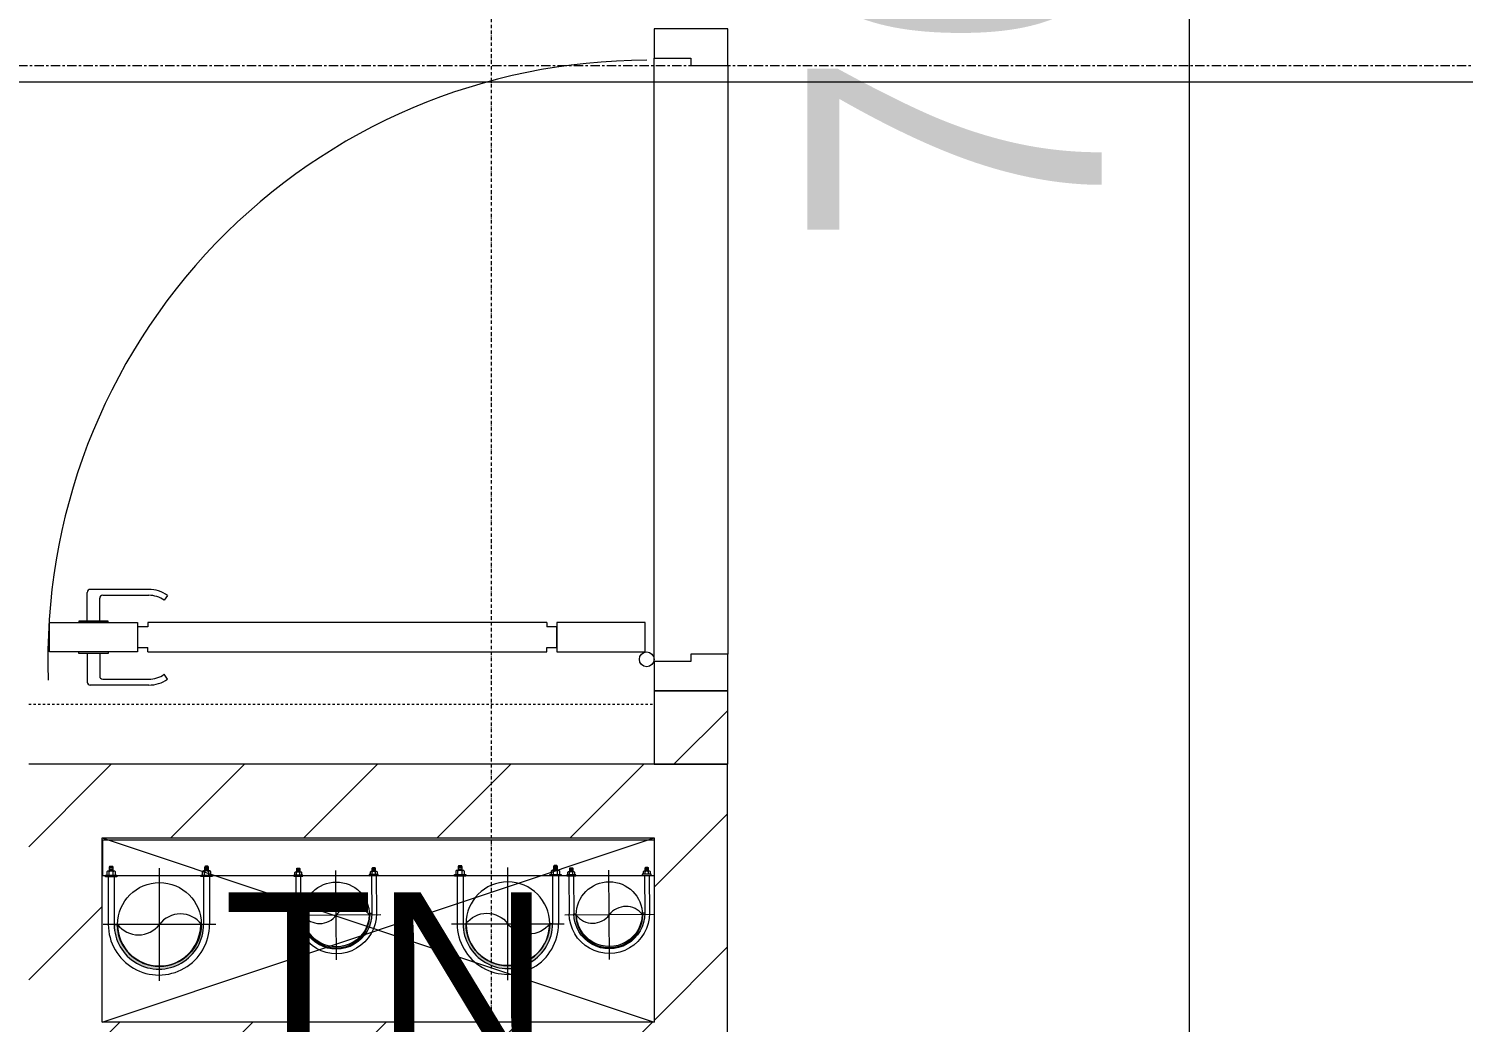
# Model space of a CAD drawing. Header units: millimetres. Extents: x 1591 to 240306, y -15958 to 82755.
# Drawn here: x 57504 to 59454, y 37937 to 39287 of the extents above; entities that cross this region are included whole.
import ezdxf

# ---------------------------------------------------------------- set-up
doc = ezdxf.new("R2010")
doc.units = ezdxf.units.MM
for name, pattern in [('Dash 1_8_', [6.35, 3.175, -3.175]), ('Dash Dot 3_16_', [7.9375, 4.7625, -1.5875, 0, -1.5875]), ('Grid Line', [22.225, 12.7, -3.175, 3.175, -3.175]), ('IMPORT-CENTER _2_', [40.64, 25.4, -5.08, 5.08, -5.08])]:
    doc.linetypes.add(name, pattern=pattern)
for name, color, linetype, lineweight in [('0-1', 7, 'Continuous', 5), ('0-2', 250, 'Continuous', 9), ('A-ANNO-DIMS', 211, 'Continuous', 9), ('A-ANNO-DIMS-160', 211, 'Continuous', 9), ('A-AREA', 32, 'Dash 1_8_', 9), ('A-DETL-GENF-1', 9, 'Continuous', 9), ('A-DOOR-1', 254, 'Continuous', 9), ('A-DOOR-2', 9, 'Continuous', 9), ('A-FLOR-2', 9, 'Continuous', 9), ('A-WALL-1', 253, 'Continuous', 18), ('A-WALL-2', 9, 'Continuous', 9), ('A-WALL-3', 113, 'Continuous', 18), ('A-WALL-PATT-1', 10, 'Continuous', 9), ('A-WALL-PATT-2', 111, 'Continuous', 9), ('G-ANNO-SYMB-1', 111, 'Dash Dot 3_16_', 18), ('G-ANNO-TEXT-1', 7, 'Continuous', 9), ('G-IMPT-2', 8, 'IMPORT-CENTER _2_', 9), ('G-IMPT-3', 8, 'Continuous', 9), ('M-EQPM', 50, 'Continuous', 9), ('S-GRID-1', 1, 'Grid Line', 9)]:
    doc.layers.add(name, color=color, linetype=linetype, lineweight=lineweight)
doc.styles.add('Arial_8', font='arial_0.ttf', dxfattribs={"height": 240})
doc.styles.add('UTM Avo', font='UTM Avo.ttf', dxfattribs={"width": 0.9, "height": 400})
doc.dimstyles.new('1_Dim_chi_tiet_2_5_1', dxfattribs={"dimscale": 304.8, "dimtxt": 399.720379, "dimasz": 0.629921, "dimexe": 0.524934, "dimexo": 0.0625, "dimgap": 0.052493, "dimtad": 1, "dimdec": 0, "dimrnd": 5, "dimzin": 0, "dimdsep": 46, "dimtxsty": 'UTM Avo', "dimblk1": 'OBLIQUE', "dimblk2": 'OBLIQUE', "dimsah": 1, "dimcen": 0.09, "dimdle": 0.524934, "dimazin": 0, "dimtfac": 1, "dimtdec": 4, "dimtix": 1, "dimtmove": 0, "dimatfit": 3, "dimfxl": 1.049869, "dimfxlon": 1, "dimtvp": 1, "dimtolj": 1, "dimtzin": 0, "dimarcsym": 2})
pattern_1 = [(45, (11001.35, 0), (-90.50967, 90.50967), [])]

# ---------------------------------------------------------------- blocks, each defined once
blk = doc.blocks.new('DOOR_CW_01 CANH MO-PANEL KINH - DIW_01-900x2200-CỬA GỖ VÂN LAMINATE-553393-TKCS_MB TẦNG 3-4')
at = {"layer": 'A-DETL-GENF-1'}
for p, q in [((-397, 872), (-357, 872)), ((-397, 752), (-397, 872)), ((-357, 872), (-357, 752)), ((-399, 820.5), (-438, 820.5)), ((-399, 831.8), (-397, 831.8)), ((-399, 792.2), (-399, 831.8)), ((-397, 792.2), (-397, 831.8)), ((-357, 792.2), (-357, 831.8)), ((-355, 831.8), (-357, 831.8)), ((-355, 792.2), (-355, 831.8)), ((-355, 820.5), (-316, 820.5)), ((-442, 737), (-442, 816.5)), ((-434, 799.5), (-434, 737)), ((-399, 803.5), (-430, 803.5)), ((-355, 803.5), (-324, 803.5)), ((-320, 799.5), (-320, 737)), ((-312, 737), (-312, 816.5)), ((-397, 792.2), (-399, 792.2)), ((-357, 792.2), (-355, 792.2)), ((-357, 752), (-397, 752)), ((-363, 752), (-391, 752)), ((-391, 752), (-391, 738)), ((-363, 738), (-363, 752)), ((-397, 738), (-391, 738)), ((-397, 738), (-397, 196)), ((-357, 738), (-363, 738)), ((-357, 196), (-357, 738)), ((-433.9, 711.2), (-427.3, 715.8)), ((-320.1, 711.2), (-326.7, 715.8)), ((-397, 196), (-391, 196)), ((-391, 196), (-391, 182)), ((-357, 196), (-363, 196)), ((-363, 182), (-363, 196)), ((-357, 182), (-397, 182)), ((-397, 182), (-397, 62)), ((-391, 182), (-363, 182)), ((-357, 62), (-357, 182)), ((-397, 62), (-357, 62))]:
    blk.add_line(p, q, dxfattribs=at)
blk.add_circle((-407, 60), 10, dxfattribs=at)
for centre, radius, start, end in [((-407, 60), 814, 360, 92), ((-438, 816.5), 4, 90, 180), ((-316, 816.5), 4, 0, 90), ((-430, 799.5), 4, 90, 180), ((-324, 799.5), 4, 360, 90), ((-397, 737), 45, 180, 215), ((-397, 737), 37, 180, 215), ((-357, 737), 37, 325, 0), ((-357, 737), 45, 325, 0)]:
    blk.add_arc(centre, radius, start, end, dxfattribs=at)
at = {"layer": 'A-DOOR-2'}
for p, q in [((-410, 50), (-450, 50)), ((-450, 50), (-450, -50)), ((-410, 0), (-410, 50)), ((-407, 50), (-382, 50)), ((450, 50), (410, 50)), ((410, 50), (410, 0)), ((450, -50), (450, 50)), ((-400, 0), (-410, 0)), ((-400, -50), (-400, 0)), ((410, 0), (400, 0)), ((400, 0), (400, -50)), ((-450, -50), (-400, -50)), ((400, -50), (450, -50))]:
    blk.add_line(p, q, dxfattribs=at)
blk = doc.blocks.new('NCV_TKTC_TANG 3 - 4_rvt-2-TKCS_MB TẦNG 3-4')
at = {"layer": 'A-WALL-PATT-1'}
h = blk.add_hatch(dxfattribs=at)
h.set_pattern_fill('FP_1', color=256, style=0, pattern_type=2)
h.set_pattern_definition([(45, (0, 0), (-90.50967, 90.50967), [])])
h.paths.add_polyline_path([(47452.6, 38287.8), (47452.6, 38387.4), (47352.6, 38387.4), (47352.6, 38287.8)])
h.paths.add_polyline_path([(47352.6, 39287.4), (47452.6, 39287.4), (47452.6, 40036.9), (47352.6, 40036.9)])
h.paths.add_polyline_path([(47432.1, 40236.9), (47452.6, 40236.9), (47452.6, 43336.9), (47352.6, 43336.9), (47352.6, 40236.9)])
at = {"layer": 'A-FLOR-2'}
for p, q in [((47352.6, 38427.4), (47352.6, 39247.4)), ((47452.6, 39237.4), (47452.6, 38437.4))]:
    blk.add_line(p, q, dxfattribs=at)
at = {"layer": 'A-WALL-1'}
for p, q in [((47452.6, 38387.4), (47352.6, 38387.4)), ((47352.6, 38387.4), (47352.6, 38287.8)), ((47452.6, 38287.8), (47452.6, 38387.4)), ((47352.6, 38287.8), (47452.6, 38287.8))]:
    blk.add_line(p, q, dxfattribs=at)
at = {"layer": 'A-WALL-2'}
for p, q in [((47352.6, 38427.4), (47352.6, 39247.4)), ((47452.6, 39237.4), (47452.6, 38437.4))]:
    blk.add_line(p, q, dxfattribs=at)
at = {"layer": 'A-DOOR-1', "rotation": 89.99999999999991}
blk.add_blockref('DOOR_CW_01 CANH MO-PANEL KINH - DIW_01-900x2200-CỬA GỖ VÂN LAMINATE-553393-TKCS_MB TẦNG 3-4', (47402.6, 38837.4), dxfattribs=at)
blk = doc.blocks.new('TKTC_XREF_251221_MB TANG 2-7 - TKTC_XREF_260130_MB TANG 2-5_dwg_$cc-4746802-TKCS_MB TẦNG 3-4')
at = {"layer": 'G-IMPT-2'}
for p, q in [((0, -0.673), (0, 0.673)), ((-0.673, 0), (0.673, 0))]:
    blk.add_line(p, q, dxfattribs=at)
at = {"layer": 'M-EQPM'}
blk.add_circle((0, 0), 0.5, dxfattribs=at)
for centre, radius, start, end in [((0, 0), 0.5, 90, 270), ((0.188, 0.25), 0.313, 126.8699, 233.1301), ((-0.188, -0.25), 0.313, 306.8699, 53.1301)]:
    blk.add_arc(centre, radius, start, end, dxfattribs=at)
blk = doc.blocks.new('TKTC_XREF_251221_MB TANG 2-7 - TKTC_XREF_260130_MB TANG 2-5_dwg_CUM U_DN100-4746799-TKCS_MB TẦNG 3-4')
at = {"layer": 'G-IMPT-3'}
blk.add_hatch(color=256, dxfattribs=at).paths.add_polyline_path([(0, 61), (15.8, 58.9), (30.5, 52.8), (43.1, 43.1), (52.8, 30.5), (58.9, 15.8), (61, 0), (58.9, -15.8), (52.8, -30.5), (43.1, -43.1), (30.5, -52.8), (15.8, -58.9), (0, -61), (0, -57), (14.8, -55.1), (28.5, -49.4), (40.3, -40.3), (49.4, -28.5), (55.1, -14.8), (57, 0), (55.1, 14.8), (49.4, 28.5), (40.3, 40.3), (28.5, 49.4), (14.8, 55.1), (0, 57)])
for p, q in [((-79.1, 66.6), (-79.1, 63.4)), ((-76.6, 66.6), (-76.6, 63.4)), ((-74.6, 66.6), (-74.6, 63.4)), ((-72.7, 69.3), (-72.7, 60.7)), ((-66.9, 67.9), (-71.7, 67.9)), ((-66.9, 62.1), (-71.7, 62.1)), ((-65, 69), (0, 69)), ((-79.1, -63.4), (-79.1, -66.6)), ((-76.6, -63.4), (-76.6, -66.6)), ((-74.6, -63.4), (-74.6, -66.6)), ((-72.7, -60.7), (-72.7, -69.3)), ((-66.9, -62.1), (-71.7, -62.1)), ((-66.9, -67.9), (-71.7, -67.9)), ((-65, -69), (0, -69))]:
    blk.add_line(p, q, dxfattribs=at)
at = {"layer": 'G-IMPT-3', "flags": 128}
for points in [[(-72.7, 67.6), (-78.1, 67.6), (-78.1, 62.4), (-72.7, 62.4)], [(-71.7, 59.2), (-66.9, 59.2), (-66.9, 70.8), (-71.7, 70.8)], [(-66.9, 70.8), (-66.9, 72.7), (-65, 72.7), (-65, 57.3), (-66.9, 57.3), (-66.9, 59.2)], [(-65, 61), (0, 61), (0, 57)], [(-72.7, -62.4), (-78.1, -62.4), (-78.1, -67.6), (-72.7, -67.6)], [(-71.7, -70.8), (-66.9, -70.8), (-66.9, -59.2), (-71.7, -59.2)], [(-66.9, -59.2), (-66.9, -57.3), (-65, -57.3), (-65, -72.7), (-66.9, -72.7), (-66.9, -70.8)], [(-65, -61), (0, -61), (0, -57)]]:
    blk.add_lwpolyline(points, dxfattribs=at)
at = {"layer": 'G-IMPT-3'}
for centre, radius, start, end in [((-78.1, 66.6), 0.96, 90, 180), ((-78.1, 63.4), 0.96, 180, 270), ((-71.1, 69.3), 1.56, 112.6199, 247.3801), ((-67.9, 65), 4.8, 143.1301, 216.8699), ((-71.1, 60.7), 1.56, 112.6199, 247.3801), ((0, 0), 69, 270, 90), ((0, 0), 61, 270, 90), ((0, 0), 57, 270, 90), ((-78.1, -63.4), 0.96, 90, 180), ((-78.1, -66.6), 0.96, 180, 270), ((-71.1, -60.7), 1.56, 112.6199, 247.3801), ((-67.9, -65), 4.8, 143.1301, 216.8699), ((-71.1, -69.3), 1.56, 112.6199, 247.3801)]:
    blk.add_arc(centre, radius, start, end, dxfattribs=at)
blk = doc.blocks.new('TKTC_XREF_251221_MB TANG 2-7 - TKTC_XREF_260130_MB TANG 2-5_dwg_$cc-4746807-TKCS_MB TẦNG 3-4')
at = {"layer": 'G-IMPT-2'}
for p, q in [((0, -0.673), (0, 0.673)), ((-0.673, 0), (0.673, 0))]:
    blk.add_line(p, q, dxfattribs=at)
at = {"layer": 'M-EQPM'}
blk.add_circle((0, 0), 0.5, dxfattribs=at)
for centre, radius, start, end in [((0, 0), 0.5, 90, 270), ((0.188, 0.25), 0.313, 126.8699, 233.1301), ((-0.188, -0.25), 0.313, 306.8699, 53.1301)]:
    blk.add_arc(centre, radius, start, end, dxfattribs=at)
blk = doc.blocks.new('TKTC_XREF_251221_MB TANG 2-7 - TKTC_XREF_260130_MB TANG 2-5_dwg_CUM U_DN100-4746796-TKCS_MB TẦNG 3-4')
at = {"layer": 'G-IMPT-3'}
blk.add_hatch(color=256, dxfattribs=at).paths.add_polyline_path([(0, 61), (0, 57), (14.8, 55.1), (28.5, 49.4), (40.3, 40.3), (49.4, 28.5), (55.1, 14.8), (57, 0), (55.1, -14.8), (49.4, -28.5), (40.3, -40.3), (28.5, -49.4), (14.8, -55.1), (0, -57), (0, -61), (15.8, -58.9), (30.5, -52.8), (43.1, -43.1), (52.8, -30.5), (58.9, -15.8), (61, 0), (58.9, 15.8), (52.8, 30.5), (43.1, 43.1), (30.5, 52.8), (15.8, 58.9)])
for p, q in [((-79.1, 66.6), (-79.1, 63.4)), ((-76.6, 66.6), (-76.6, 63.4)), ((-74.6, 66.6), (-74.6, 63.4)), ((-72.7, 69.3), (-72.7, 60.7)), ((-66.9, 67.9), (-71.7, 67.9)), ((-66.9, 62.1), (-71.7, 62.1)), ((-65, 69), (0, 69)), ((-79.1, -63.4), (-79.1, -66.6)), ((-76.6, -63.4), (-76.6, -66.6)), ((-74.6, -63.4), (-74.6, -66.6)), ((-72.7, -60.7), (-72.7, -69.3)), ((-66.9, -62.1), (-71.7, -62.1)), ((-66.9, -67.9), (-71.7, -67.9)), ((-65, -69), (0, -69))]:
    blk.add_line(p, q, dxfattribs=at)
at = {"layer": 'G-IMPT-3', "flags": 128}
for points in [[(-72.7, 67.6), (-78.1, 67.6), (-78.1, 62.4), (-72.7, 62.4)], [(-71.7, 59.2), (-66.9, 59.2), (-66.9, 70.8), (-71.7, 70.8)], [(-66.9, 70.8), (-66.9, 72.7), (-65, 72.7), (-65, 57.3), (-66.9, 57.3), (-66.9, 59.2)], [(-65, 61), (0, 61), (0, 57)], [(-66.9, -59.2), (-66.9, -57.3), (-65, -57.3), (-65, -72.7), (-66.9, -72.7), (-66.9, -70.8)], [(-65, -61), (0, -61), (0, -57)], [(-72.7, -62.4), (-78.1, -62.4), (-78.1, -67.6), (-72.7, -67.6)], [(-71.7, -70.8), (-66.9, -70.8), (-66.9, -59.2), (-71.7, -59.2)]]:
    blk.add_lwpolyline(points, dxfattribs=at)
at = {"layer": 'G-IMPT-3'}
for centre, radius, start, end in [((-78.1, 66.6), 0.96, 90, 180), ((-78.1, 63.4), 0.96, 180, 270), ((-71.1, 69.3), 1.56, 112.6199, 247.3801), ((-67.9, 65), 4.8, 143.1301, 216.8699), ((-71.1, 60.7), 1.56, 112.6199, 247.3801), ((0, 0), 69, 270, 90), ((0, 0), 61, 270, 90), ((0, 0), 57, 270, 90), ((-78.1, -63.4), 0.96, 90, 180), ((-78.1, -66.6), 0.96, 180, 270), ((-71.1, -60.7), 1.56, 112.6199, 247.3801), ((-67.9, -65), 4.8, 143.1301, 216.8699), ((-71.1, -69.3), 1.56, 112.6199, 247.3801)]:
    blk.add_arc(centre, radius, start, end, dxfattribs=at)
blk = doc.blocks.new('TKTC_XREF_251221_MB TANG 2-7 - TKTC_XREF_260130_MB TANG 2-5_dwg_$cc-4746806-TKCS_MB TẦNG 3-4')
at = {"layer": 'G-IMPT-2'}
for p, q in [((0, -0.673), (0, 0.673)), ((-0.673, 0), (0.673, 0))]:
    blk.add_line(p, q, dxfattribs=at)
at = {"layer": 'M-EQPM'}
blk.add_circle((0, 0), 0.5, dxfattribs=at)
for centre, radius, start, end in [((0, 0), 0.5, 90, 270), ((0.188, 0.25), 0.313, 126.8699, 233.1301), ((-0.188, -0.25), 0.313, 306.8699, 53.1301)]:
    blk.add_arc(centre, radius, start, end, dxfattribs=at)
blk = doc.blocks.new('TKTC_XREF_251221_MB TANG 2-7 - TKTC_XREF_260130_MB TANG 2-5_dwg_$cc-4746801-TKCS_MB TẦNG 3-4')
at = {"layer": 'G-IMPT-2'}
for p, q in [((0, -0.673), (0, 0.673)), ((-0.673, 0), (0.673, 0))]:
    blk.add_line(p, q, dxfattribs=at)
at = {"layer": 'M-EQPM'}
blk.add_circle((0, 0), 0.5, dxfattribs=at)
for centre, radius, start, end in [((0, 0), 0.5, 90, 270), ((0.188, 0.25), 0.313, 126.8699, 233.1301), ((-0.188, -0.25), 0.313, 306.8699, 53.1301)]:
    blk.add_arc(centre, radius, start, end, dxfattribs=at)
blk = doc.blocks.new('TKTC_XREF_251221_MB TANG 2-7 - TKTC_XREF_251221_MB TANG 2-7-2039446-TKCS_MB TẦNG 3-4')
at = {"layer": 'M-EQPM'}
for p, q in [((12950.6, 20899.2), (12950.9, 20948.4)), ((12950.9, 20948.4), (13700, 20948.4)), ((13700, 20899.2), (12950.6, 20899.2))]:
    blk.add_line(p, q, dxfattribs=at)
for name, p, xscale, yscale, zscale, rotation in [('TKTC_XREF_251221_MB TANG 2-7 - TKTC_XREF_260130_MB TANG 2-5_dwg_$cc-4746807-TKCS_MB TẦNG 3-4', (13027.8, 20833.3), 113.7150000000092, 113.7150000000092, 113.7150000000092, 90.04476088158539), ('TKTC_XREF_251221_MB TANG 2-7 - TKTC_XREF_260130_MB TANG 2-5_dwg_CUM U_DN100-4746796-TKCS_MB TẦNG 3-4', (13027, 20833.3), 0.9975000000000005, 0.9975000000000005, 0.9975000000000005, 270.0467435561337), ('TKTC_XREF_251221_MB TANG 2-7 - TKTC_XREF_260130_MB TANG 2-5_dwg_$cc-4746802-TKCS_MB TẦNG 3-4', (13268.1, 20845.9), 90.00000000005132, 90.00000000005132, 90.00000000005132, 90.41977899777609), ('TKTC_XREF_251221_MB TANG 2-7 - TKTC_XREF_260130_MB TANG 2-5_dwg_CUM U_DN100-4746796-TKCS_MB TẦNG 3-4', (13501.3, 20834.2), 0.9974999999999966, 0.9974999999999966, 0.9974999999999966, 270.0467435564909), ('TKTC_XREF_251221_MB TANG 2-7 - TKTC_XREF_260130_MB TANG 2-5_dwg_$cc-4746801-TKCS_MB TẦNG 3-4', (13639.2, 20846.3), 90.00000000005132, 90.00000000005132, 90.00000000005132, 90.41977899777609)]:
    blk.add_blockref(name, p, dxfattribs=dict(xscale=xscale, yscale=yscale, zscale=zscale, rotation=rotation))
at = {"extrusion": (0, 0, -1)}
for name, p, xscale, yscale, zscale, rotation in [('TKTC_XREF_251221_MB TANG 2-7 - TKTC_XREF_260130_MB TANG 2-5_dwg_CUM U_DN100-4746799-TKCS_MB TẦNG 3-4', (-13268.1, 20847.8), 0.7894736842105256, 0.7894736842105256, -0.7894736842105254, 269.580221000629), ('TKTC_XREF_251221_MB TANG 2-7 - TKTC_XREF_260130_MB TANG 2-5_dwg_$cc-4746806-TKCS_MB TẦNG 3-4', (-13501.3, 20834.2), 113.7150000000092, 113.7150000000092, -113.7150000000092, 89.95325644590794), ('TKTC_XREF_251221_MB TANG 2-7 - TKTC_XREF_260130_MB TANG 2-5_dwg_CUM U_DN100-4746799-TKCS_MB TẦNG 3-4', (-13639.2, 20848.2), 0.7894736842105256, 0.7894736842105256, -0.7894736842105254, 269.580221000629)]:
    blk.add_blockref(name, p, dxfattribs=dict(at, xscale=xscale, yscale=yscale, zscale=zscale, rotation=rotation))
blk = doc.blocks.new('DIMBLOCK335-TKCS_MB TẦNG 3-4')
at = {"layer": 'A-ANNO-DIMS-160'}
for p, q in [((55653.9, 39534.8), (55653.9, 39054.8)), ((55653.9, 39214.8), (55653.9, 39534.8)), ((63653.9, 39534.8), (63653.9, 39054.8)), ((63653.9, 39214.8), (63653.9, 39534.8)), ((63813.9, 39214.8), (55493.9, 39214.8))]:
    blk.add_line(p, q, dxfattribs=at)
at = {"layer": 'A-ANNO-DIMS-160', "lineweight": 25}
for p, q in [((55653.9, 39214.8), (55749.9, 39310.8)), ((63653.9, 39214.8), (63749.9, 39310.8)), ((55653.9, 39214.8), (55557.9, 39118.8)), ((63653.9, 39214.8), (63557.9, 39118.8))]:
    blk.add_line(p, q, dxfattribs=at)
at = {"layer": 'A-ANNO-DIMS-160', "color": 0, "insert": (59106.1, 39734.4), "char_height": 400, "width": 1314.636, "attachment_point": 1, "line_spacing_factor": 1.110334, "style": 'UTM Avo'}
blk.add_mtext('8000', dxfattribs=at)
blk = doc.blocks.new('_Oblique')
at = {"color": 0, "linetype": 'ByBlock', "lineweight": -2}
blk.add_line((-0.5, -0.5), (0.5, 0.5), dxfattribs=at)
blk = doc.blocks.new('DIMBLOCK386-TKCS_MB TẦNG 3-4')
at = {"layer": 'A-ANNO-DIMS-160'}
for p, q in [((59081.8, 35577.4), (59081.8, 43496.9)), ((58761.8, 43336.9), (59241.8, 43336.9)), ((59081.8, 43336.9), (58761.8, 43336.9)), ((58761.8, 35737.4), (59241.8, 35737.4)), ((59081.8, 35737.4), (58761.8, 35737.4))]:
    blk.add_line(p, q, dxfattribs=at)
at = {"layer": 'A-ANNO-DIMS-160', "lineweight": 25}
for p, q in [((59081.8, 43336.9), (58985.8, 43432.9)), ((59081.8, 43336.9), (59177.8, 43240.9)), ((59081.8, 35737.4), (58985.8, 35833.4)), ((59081.8, 35737.4), (59177.8, 35641.4))]:
    blk.add_line(p, q, dxfattribs=at)
at = {"layer": 'A-ANNO-DIMS-160', "color": 0, "insert": (58562.2, 38989.4), "char_height": 400, "width": 1314.636, "attachment_point": 1, "rotation": 90, "line_spacing_factor": 1.110334, "style": 'UTM Avo'}
blk.add_mtext('7600', dxfattribs=at)

msp = doc.modelspace()

# ---------------------------------------------------------------- hatches: boundary and pattern name
at = {"layer": 'A-WALL-PATT-2'}
h = msp.add_hatch(dxfattribs=at)
h.set_pattern_fill('FP_1', color=256, style=0, pattern_type=2)
h.set_pattern_definition(pattern_1)
h.paths.add_polyline_path([(57603.9, 37937.4), (57603.9, 38287.8), (57503.9, 38287.8), (57503.9, 37937.4)])
h = msp.add_hatch(dxfattribs=at)
h.set_pattern_fill('FP_1', color=256, style=0, pattern_type=2)
h.set_pattern_definition(pattern_1)
h.paths.add_polyline_path([(58353.9, 38187.8), (58453.9, 38187.8), (58453.9, 38287.8), (57603.9, 38287.8), (57603.9, 38187.8), (58249.9, 38187.8)])
h = msp.add_hatch(dxfattribs=at)
h.set_pattern_fill('FP_1', color=256, style=0, pattern_type=2)
h.set_pattern_definition(pattern_1)
h.paths.add_polyline_path([(58453.9, 37937.4), (58453.9, 38187.8), (58353.9, 38187.8), (58353.9, 37937.4)])
h = msp.add_hatch(dxfattribs=at)
h.set_pattern_fill('FP_1', color=256, style=0, pattern_type=2)
h.set_pattern_definition(pattern_1)
h.paths.add_polyline_path([(58453.9, 37837.4), (58453.9, 37937.4), (57503.9, 37937.4), (57503.9, 37837.4), (58249.9, 37837.4)])

# ---------------------------------------------------------------- linework, layer by layer
at = {"layer": '0-2'}
for p, q in [((57603.9, 37937.4), (58353.9, 38187.8)), ((57603.9, 38187.8), (58353.9, 37937.4))]:
    msp.add_line(p, q, dxfattribs=at)
at = {"layer": 'A-AREA'}
msp.add_line((57503.9, 38369.3), (58353.9, 38369.3), dxfattribs=at)
at = {"layer": 'A-WALL-3'}
for p, q in [((58453.9, 38287.8), (57503.9, 38287.8)), ((58453.9, 37837.4), (58453.9, 38287.8)), ((57603.9, 37937.4), (57603.9, 38187.8)), ((57603.9, 38187.8), (58353.9, 38187.8)), ((58353.9, 38187.8), (58353.9, 37937.4)), ((58353.9, 37937.4), (57603.9, 37937.4))]:
    msp.add_line(p, q, dxfattribs=at)
at = {"layer": 'G-ANNO-SYMB-1'}
msp.add_line((58132.7, 82373.8), (58132.7, 13320.5), dxfattribs=at)
at = {"layer": 'S-GRID-1'}
msp.add_line((139245.7, 39236.9), (45492.6, 39236.9), dxfattribs=at)

# ---------------------------------------------------------------- block references
at = {"layer": '0-1'}
msp.add_blockref('NCV_TKTC_TANG 3 - 4_rvt-2-TKCS_MB TẦNG 3-4', (11001.4, 0), dxfattribs=at)
at = {"layer": 'M-EQPM'}
msp.add_blockref('TKTC_XREF_251221_MB TANG 2-7 - TKTC_XREF_251221_MB TANG 2-7-2039446-TKCS_MB TẦNG 3-4', (44653.9, 17236.9), dxfattribs=at)

# ---------------------------------------------------------------- texts
at = {"layer": 'G-ANNO-TEXT-1', "insert": (57991.5, 37993.6), "char_height": 240, "width": 603.2, "attachment_point": 5, "line_spacing_factor": 0.936439, "style": 'Arial_8'}
msp.add_mtext('\\pt79.9992,160.0008,240,319.9992,400.0008,480,559.9992,640.0008,720,799.9992,880.0008,960,1039.9992,1120.0008,1200,1279.9992,1360.0008,1440,1519.9992,1600.0008,1680,1759.9992,1840.0008,1920,1999.9992,2080.0008,2160,2239.9992,2320.0008,2400,2479.9992,2560.0008;TN', dxfattribs=at)

# ---------------------------------------------------------------- dimensions: what is measured, and where the dimension line sits
at = {"layer": 'A-ANNO-DIMS'}
dim = msp.add_linear_dim(base=(59081.8311, 43336.936), p1=(58761.8311, 35737.3629), p2=(58761.8311, 43336.936), angle=90, dimstyle='1_Dim_chi_tiet_2_5_1', override={"dimpost": '<>', "dimfxl": 7599.573178}, dxfattribs=at)
dim.commit()
dim.dimension.update_dxf_attribs({"geometry": 'DIMBLOCK386-TKCS_MB TẦNG 3-4', "text_midpoint": (58858.839, 39537.1494)})
dim = msp.add_linear_dim(base=(55653.9, 39214.8), p1=(63653.9, 39534.8), p2=(55653.9, 39534.8), dimstyle='1_Dim_chi_tiet_2_5_1', override={"dimpost": '<>', "dimfxl": 8000}, dxfattribs=at)
dim.commit()
dim.dimension.update_dxf_attribs({"geometry": 'DIMBLOCK335-TKCS_MB TẦNG 3-4', "text_midpoint": (59653.9, 39437.8)})

doc.saveas('drawing.dxf')
